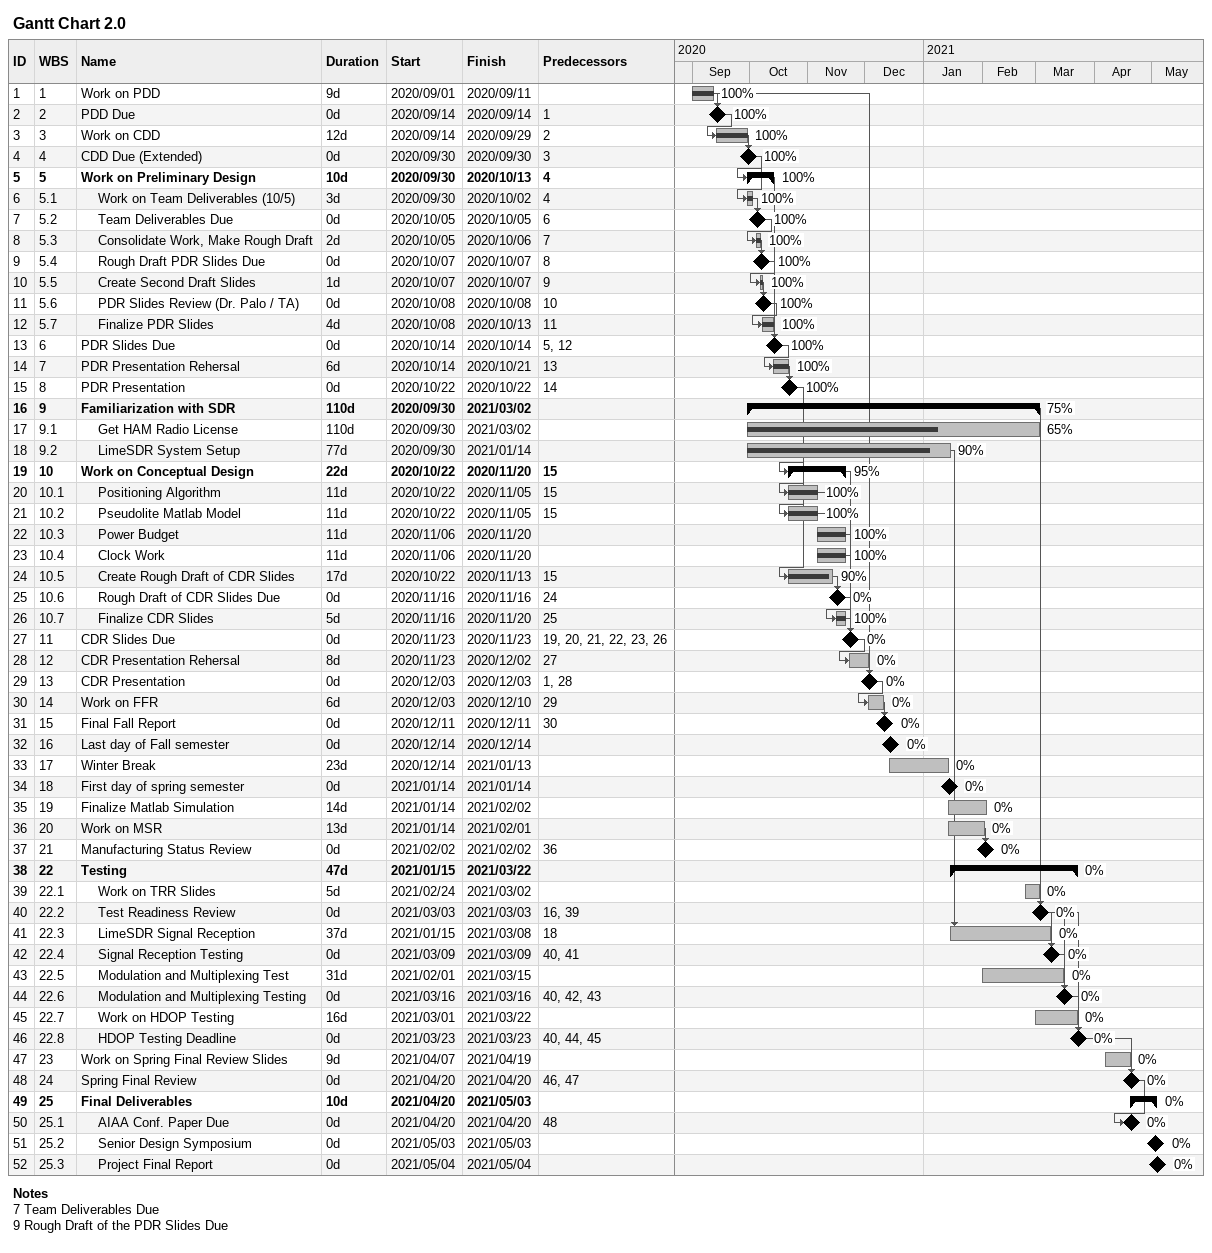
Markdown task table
Gantt Chart 2.0

| ID | WBS | Task | Duration | Start | Finish | Predecessors | % complete |
|---|---|---|---|---|---|---|---|
| 1 | 1 | Work on PDD | 9d | 2020-09-01 | 2020-09-11 |  | 100 |
| 2 | 2 | PDD Due | 0d | 2020-09-14 | 2020-09-14 | 1 | 100 |
| 3 | 3 | Work on CDD | 12d | 2020-09-14 | 2020-09-29 | 2 | 100 |
| 4 | 4 | CDD Due (Extended) | 0d | 2020-09-30 | 2020-09-30 | 3 | 100 |
| 5 | 5 | **Work on Preliminary Design** | 10d | 2020-09-30 | 2020-10-13 | 4 | 100 |
| 6 | 5.1 | Work on Team Deliverables (10/5) | 3d | 2020-09-30 | 2020-10-02 | 4 | 100 |
| 7 | 5.2 | Team Deliverables Due | 0d | 2020-10-05 | 2020-10-05 | 6 | 100 |
| 8 | 5.3 | Consolidate Work, Make Rough Draft | 2d | 2020-10-05 | 2020-10-06 | 7 | 100 |
| 9 | 5.4 | Rough Draft PDR Slides Due | 0d | 2020-10-07 | 2020-10-07 | 8 | 100 |
| 10 | 5.5 | Create Second Draft Slides | 1d | 2020-10-07 | 2020-10-07 | 9 | 100 |
| 11 | 5.6 | PDR Slides Review (Dr. Palo / TA) | 0d | 2020-10-08 | 2020-10-08 | 10 | 100 |
| 12 | 5.7 | Finalize PDR Slides | 4d | 2020-10-08 | 2020-10-13 | 11 | 100 |
| 13 | 6 | PDR Slides Due | 0d | 2020-10-14 | 2020-10-14 | 5, 12 | 100 |
| 14 | 7 | PDR Presentation Rehersal | 6d | 2020-10-14 | 2020-10-21 | 13 | 100 |
| 15 | 8 | PDR Presentation | 0d | 2020-10-22 | 2020-10-22 | 14 | 100 |
| 16 | 9 | **Familiarization with SDR** | 110d | 2020-09-30 | 2021-03-02 |  | 75 |
| 17 | 9.1 | Get HAM Radio License | 110d | 2020-09-30 | 2021-03-02 |  | 65 |
| 18 | 9.2 | LimeSDR System Setup | 77d | 2020-09-30 | 2021-01-14 |  | 90 |
| 19 | 10 | **Work on Conceptual Design** | 22d | 2020-10-22 | 2020-11-20 | 15 | 95 |
| 20 | 10.1 | Positioning Algorithm | 11d | 2020-10-22 | 2020-11-05 | 15 | 100 |
| 21 | 10.2 | Pseudolite Matlab Model | 11d | 2020-10-22 | 2020-11-05 | 15 | 100 |
| 22 | 10.3 | Power Budget | 11d | 2020-11-06 | 2020-11-20 |  | 100 |
| 23 | 10.4 | Clock Work | 11d | 2020-11-06 | 2020-11-20 |  | 100 |
| 24 | 10.5 | Create Rough Draft of CDR Slides | 17d | 2020-10-22 | 2020-11-13 | 15 | 90 |
| 25 | 10.6 | Rough Draft of CDR Slides Due | 0d | 2020-11-16 | 2020-11-16 | 24 | 0 |
| 26 | 10.7 | Finalize CDR Slides | 5d | 2020-11-16 | 2020-11-20 | 25 | 100 |
| 27 | 11 | CDR Slides Due | 0d | 2020-11-23 | 2020-11-23 | 19, 20, 21, 22, 23, 26 | 0 |
| 28 | 12 | CDR Presentation Rehersal | 8d | 2020-11-23 | 2020-12-02 | 27 | 0 |
| 29 | 13 | CDR Presentation | 0d | 2020-12-03 | 2020-12-03 | 1, 28 | 0 |
| 30 | 14 | Work on FFR | 6d | 2020-12-03 | 2020-12-10 | 29 | 0 |
| 31 | 15 | Final Fall Report | 0d | 2020-12-11 | 2020-12-11 | 30 | 0 |
| 32 | 16 | Last day of Fall semester | 0d | 2020-12-14 | 2020-12-14 |  | 0 |
| 33 | 17 | Winter Break | 23d | 2020-12-14 | 2021-01-13 |  | 0 |
| 34 | 18 | First day of spring semester | 0d | 2021-01-14 | 2021-01-14 |  | 0 |
| 35 | 19 | Finalize Matlab Simulation | 14d | 2021-01-14 | 2021-02-02 |  | 0 |
| 36 | 20 | Work on MSR | 13d | 2021-01-14 | 2021-02-01 |  | 0 |
| 37 | 21 | Manufacturing Status Review | 0d | 2021-02-02 | 2021-02-02 | 36 | 0 |
| 38 | 22 | **Testing** | 47d | 2021-01-15 | 2021-03-22 |  | 0 |
| 39 | 22.1 | Work on TRR Slides | 5d | 2021-02-24 | 2021-03-02 |  | 0 |
| 40 | 22.2 | Test Readiness Review | 0d | 2021-03-03 | 2021-03-03 | 16, 39 | 0 |
| 41 | 22.3 | LimeSDR Signal Reception | 37d | 2021-01-15 | 2021-03-08 | 18 | 0 |
| 42 | 22.4 | Signal Reception Testing | 0d | 2021-03-09 | 2021-03-09 | 40, 41 | 0 |
| 43 | 22.5 | Modulation and Multiplexing Test | 31d | 2021-02-01 | 2021-03-15 |  | 0 |
| 44 | 22.6 | Modulation and Multiplexing Testing | 0d | 2021-03-16 | 2021-03-16 | 40, 42, 43 | 0 |
| 45 | 22.7 | Work on HDOP Testing | 16d | 2021-03-01 | 2021-03-22 |  | 0 |
| 46 | 22.8 | HDOP Testing Deadline | 0d | 2021-03-23 | 2021-03-23 | 40, 44, 45 | 0 |
| 47 | 23 | Work on Spring Final Review Slides | 9d | 2021-04-07 | 2021-04-19 |  | 0 |
| 48 | 24 | Spring Final Review | 0d | 2021-04-20 | 2021-04-20 | 46, 47 | 0 |
| 49 | 25 | **Final Deliverables** | 10d | 2021-04-20 | 2021-05-03 |  | 0 |
| 50 | 25.1 | AIAA Conf. Paper Due | 0d | 2021-04-20 | 2021-04-20 | 48 | 0 |
| 51 | 25.2 | Senior Design Symposium | 0d | 2021-05-03 | 2021-05-03 |  | 0 |
| 52 | 25.3 | Project Final Report | 0d | 2021-05-04 | 2021-05-04 |  | 0 |

Notes
- 7: Team Deliverables Due
- 9: Rough Draft of the PDR Slides Due
